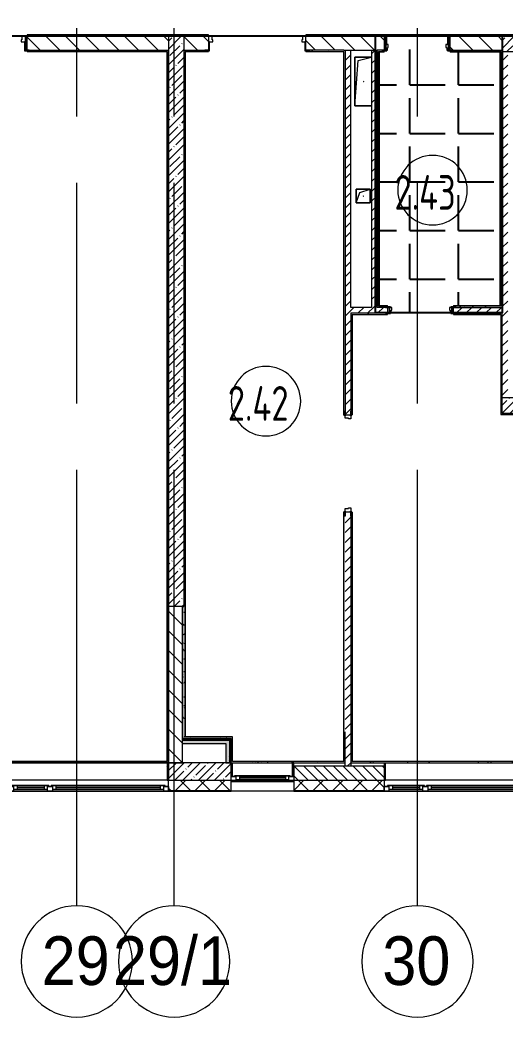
# Model space of a CAD drawing. Header units: millimetres. Extents: x -625 to 415037, y -3642 to 102118.
# Drawn here: x 253764 to 260743, y -3507 to 10834 of the extents above; entities that cross this region are included whole.
import ezdxf

# ---------------------------------------------------------------- set-up
doc = ezdxf.new("R2010")
doc.units = ezdxf.units.MM
doc.linetypes.add('Осевая', pattern=[6350, 1270, -952.5, 3175, -952.5])
doc.layers.add('1) плитка КР3', color=160, linetype='Continuous')
for name, color, linetype, lineweight in [('A-AREA-IDEN', 7, 'Continuous', 9), ('A-DOOR-FRAM-2', 7, 'Continuous', 5), ('A-GENM', 7, 'Continuous', 9), ('A-GLAZ', 7, 'Continuous', 9), ('A-GLAZ-1', 7, 'Continuous', 5), ('A-WALL', 7, 'Continuous', 5), ('I-WALL', 7, 'Continuous', 5), ('S-COLS-1', 7, 'Continuous', 5), ('Оси', 7, 'Continuous', 9), ('Оси-1', 7, 'Continuous', 20), ('Оси-2', 7, 'Осевая', 9)]:
    doc.layers.add(name, color=color, linetype=linetype, lineweight=lineweight)
doc.layers.add('A-AREA-PATT-2', color=7, linetype='Continuous', lineweight=5, true_color=0xcde0ef, transparency=1)
for name, color, linetype, lineweight, true_color in [('A-DOOR-1', 7, 'Continuous', 5, 0xc0c0c0), ('A-DOOR-FRAM-1', 7, 'Continuous', 5, 0xc0c0c0), ('A-WALL-1', 9, 'Continuous', 5, 0x808080), ('A-WALL-FNSH-1', 9, 'Continuous', 5, 0x808080)]:
    doc.layers.add(name, color=color, linetype=linetype, lineweight=lineweight, true_color=true_color)
doc.layers.get('A-DOOR-1').off()
doc.styles.add('Arial', font='arial.ttf', dxfattribs={"width": 0.9, "height": 700})
doc.styles.add('СПДС', font='ГОСТ тип А.ttf', dxfattribs={"width": 0.9})
pattern_1 = [(135, (148772.12, -0.94), (-141.42136, -141.42136), [])]
pattern_2 = [(45, (148772.12, -0.94), (-70.71068, 70.71068), [])]
pattern_3 = [(45, (148772.12, -0.94), (-114.04925, 114.04925), []), (45, (148886.17, -0.94), (-114.04925, 114.04925), [201.612, -40.322, 6.706, -33.617])]
pattern_4 = [(0, (148772.123, -0.94), (243.84, 60.96), [20.117, -162.763, 20.117, -162.763, -975.36]), (0, (148772.123, -0.94), (243.84, 60.96), [-365.76, 20.117, -345.643, 20.117, -162.763, -426.72]), (0, (148772.123, -0.94), (243.84, 60.96), [-914.4, 20.117, -101.803, 20.117, -284.683]), (120, (148863.563, 29.54), (-174.71291, 180.691634), [20.117, -162.763, 20.117, -162.763, -975.36]), (120, (148863.563, 29.54), (-174.71291, 180.691634), [-365.76, 20.117, -345.643, 20.117, -162.763, -426.72]), (120, (148863.563, 29.54), (-174.71291, 180.691634), [-914.4, 20.117, -101.803, 20.117, -284.683]), (240, (148894.043, 151.46), (-69.12709, -241.651634), [20.117, -162.763, 20.117, -162.763, -975.36]), (240, (148894.043, 151.46), (-69.12709, -241.651634), [-365.76, 20.117, -345.643, 20.117, -162.763, -426.72]), (240, (148894.043, 151.46), (-69.12709, -241.651634), [-914.4, 20.117, -101.803, 20.117, -284.683])]
pattern_5 = [(45, (148772.12, -0.94), (-212.132, 212.132), []), (135, (148772.12, -0.94), (-212.132, -212.132), [])]

# ---------------------------------------------------------------- blocks, each defined once
blk = doc.blocks.new('120_Окно_СКБ_1Ст - 120_Окно_СКБ_1Ст 900х2500_h_ с форточкой-V347-Объем проектирования 2 этажа')
at = {"layer": 'A-GLAZ'}
for p, q in [((-450, -127), (-450, -57)), ((-450, -57), (-380, -57)), ((-380, -127), (-450, -127)), ((-380, -127), (-400, -127)), ((-400, -127), (-400, -137)), ((-400, -137), (400, -137)), ((400, -137), (-400, -137)), ((-380, -57), (-380, -127)), ((380, -87), (-380, -87)), ((-380, -87), (-380, -127)), ((-330, -137), (-330, -87)), ((330, -137), (330, -87)), ((380, -127), (380, -57)), ((380, -57), (450, -57)), ((380, -127), (380, -87)), ((450, -127), (380, -127)), ((400, -127), (380, -127)), ((400, -137), (400, -127)), ((450, -57), (450, -127))]:
    blk.add_line(p, q, dxfattribs=at)
at = {"layer": 'A-GLAZ-1'}
for p, q in [((450, -57), (-450, -57)), ((-430, -127), (-400, -127)), ((-330, -107), (330, -107)), ((330, -117), (-330, -117)), ((400, -127), (430, -127))]:
    blk.add_line(p, q, dxfattribs=at)
blk = doc.blocks.new('110_Дверь_СКБ_2Ст - Д-2а_л_ Из коридора на лестницу-32216062-Объем проектирования 2 этажа')
at = {"layer": 'A-DOOR-FRAM-1'}
for p, q in [((-672, 108), (-742, 108)), ((-742, 108), (-742, 100)), ((-742, 100), (-672, 100)), ((-638, 100), (-688, 100)), ((-688, 100), (-688, 20)), ((-688, 20), (-628, 20)), ((-672, 20), (-688, 20)), ((-688, 20), (-688, -100)), ((-672, 100), (-672, 108)), ((-672, -100), (-672, 20)), ((-638, 50), (-638, 100)), ((-628, 50), (-638, 50)), ((-628, 20), (-628, 50)), ((662, 50), (652, 50)), ((652, 50), (652, 20)), ((652, 20), (712, 20)), ((662, 100), (662, 50)), ((712, 100), (662, 100)), ((768, 108), (698, 108)), ((698, 108), (698, 100)), ((698, 100), (768, 100)), ((712, 20), (698, 20)), ((698, 20), (698, -100)), ((712, 20), (712, 100)), ((712, -100), (712, 20)), ((768, 100), (768, 108)), ((-672, -100), (-742, -100)), ((-742, -100), (-742, -108)), ((-742, -108), (-672, -108)), ((-688, -100), (-672, -100)), ((-672, -108), (-672, -100)), ((698, -100), (712, -100)), ((768, -100), (698, -100)), ((698, -100), (698, -108)), ((698, -108), (768, -108)), ((768, -108), (768, -100))]:
    blk.add_line(p, q, dxfattribs=at)
blk = doc.blocks.new('110_Дверь_СКБ_1Ст_Внутренняя1 - Д-8 950x2100h_охрана-V352-Объем проектирования 2 этажа')
at = {"layer": 'A-DOOR-FRAM-2'}
h = blk.add_hatch(dxfattribs=at)
h.set_pattern_fill('FP_34', color=256, style=0, pattern_type=2)
h.set_pattern_definition([(45, (-296.384, 164.685), (-14.1421, 14.1421), []), (135, (-296.384, 164.685), (-14.1421, -14.1421), [])])
h.paths.add_polyline_path([(-438, 100), (-463, 99), (-463, -100), (-438, -100), (-438, 99)])
at = {"layer": 'A-DOOR-FRAM-1'}
for p, q in [((-423, 108), (-493, 108)), ((-493, 108), (-493, 100)), ((-493, 100), (-423, 100)), ((-438, 100), (-463, 100)), ((-463, 100), (-463, -100)), ((-413, 100), (-438, 100)), ((-438, 100), (-438, 20)), ((-438, -100), (-438, 100)), ((-423, 100), (-438, 100)), ((-438, 100), (-438, 99)), ((-438, 99), (-423, 99)), ((-438, 20), (-403, 20)), ((-423, 20), (-438, 20)), ((-438, 20), (-438, -100)), ((-423, 100), (-423, 108)), ((-423, 99), (-423, 100)), ((-423, -100), (-423, 20)), ((-413, 60), (-413, 100)), ((-403, 60), (-413, 60)), ((-403, 20), (-403, 60)), ((437, 60), (427, 60)), ((427, 60), (427, 20)), ((427, 20), (462, 20)), ((437, 100), (437, 60)), ((462, 100), (437, 100)), ((517, 108), (447, 108)), ((447, 108), (447, 100)), ((462, 100), (447, 100)), ((447, 100), (447, 99)), ((447, 100), (517, 100)), ((447, 99), (462, 99)), ((462, 20), (447, 20)), ((447, 20), (447, -100)), ((462, 20), (462, 100)), ((487, 100), (462, 100)), ((462, 100), (462, -100)), ((462, 99), (462, 100)), ((462, -100), (462, 20)), ((487, -100), (487, 100)), ((517, 100), (517, 108)), ((-423, -100), (-493, -100)), ((-493, -100), (-493, -108)), ((-493, -108), (-423, -108)), ((-463, -100), (-438, -100)), ((-438, -100), (-423, -100)), ((-423, -108), (-423, -100)), ((447, -100), (462, -100)), ((517, -100), (447, -100)), ((447, -100), (447, -108)), ((447, -108), (517, -108)), ((462, -100), (487, -100)), ((517, -108), (517, -100))]:
    blk.add_line(p, q, dxfattribs=at)
blk = doc.blocks.new('110_Дверь_СКБ_1Ст_Внутренняя1 - Д-8 950x2100h_охрана-V353-Объем проектирования 2 этажа')
at = {"layer": 'A-DOOR-FRAM-2'}
h = blk.add_hatch(dxfattribs=at)
h.set_pattern_fill('FP_36', color=256, style=0, pattern_type=2)
h.set_pattern_definition([(45, (-296.384, 104.685), (-14.1421, 14.1421), []), (135, (-296.384, 104.685), (-14.1421, -14.1421), [])])
h.paths.add_polyline_path([(-438, 40), (-463, 40), (-463, -40), (-438, -39), (-438, 39)])
at = {"layer": 'A-DOOR-FRAM-1'}
for p, q in [((-423, 48), (-493, 48)), ((-493, 48), (-493, 40)), ((-493, 40), (-423, 40)), ((-438, 40), (-463, 40)), ((-463, 40), (-463, -40)), ((-413, 40), (-438, 40)), ((-438, 40), (-438, -40)), ((-438, -40), (-438, 40)), ((-423, 40), (-438, 40)), ((-438, 40), (-438, 39)), ((-438, 39), (-423, 39)), ((-423, 40), (-423, 48)), ((-423, 39), (-423, 40)), ((-413, 0), (-413, 40)), ((-403, 0), (-413, 0)), ((-403, -40), (-403, 0)), ((437, 0), (427, 0)), ((427, 0), (427, -40)), ((437, 40), (437, 0)), ((462, 40), (437, 40)), ((517, 48), (447, 48)), ((447, 48), (447, 40)), ((462, 40), (447, 40)), ((447, 40), (447, 39)), ((447, 40), (517, 40)), ((447, 39), (462, 39)), ((462, -40), (462, 40)), ((487, 40), (462, 40)), ((462, 40), (462, -40)), ((462, 39), (462, 40)), ((487, -40), (487, 40)), ((517, 40), (517, 48)), ((-423, -40), (-493, -40)), ((-493, -40), (-493, -48)), ((-493, -48), (-423, -48)), ((-463, -40), (-438, -40)), ((-423, -39), (-438, -39)), ((-438, -39), (-438, -40)), ((-438, -40), (-403, -40)), ((-438, -40), (-423, -40)), ((-423, -40), (-423, -39)), ((-423, -48), (-423, -40)), ((427, -40), (462, -40)), ((462, -39), (447, -39)), ((447, -39), (447, -40)), ((447, -40), (462, -40)), ((517, -40), (447, -40)), ((447, -40), (447, -48)), ((447, -48), (517, -48)), ((462, -40), (462, -39)), ((462, -40), (487, -40)), ((517, -48), (517, -40))]:
    blk.add_line(p, q, dxfattribs=at)
blk = doc.blocks.new('110_Дверь_СКБ_2Ст - Д-6_л__ ДОО_Дв_1450x2100h_Дверь из раздевальной в коридор-25835678-Объем проектирования 2 этажа')
at = {"layer": 'A-DOOR-FRAM-2'}
h = blk.add_hatch(dxfattribs=at)
h.set_pattern_fill('FP_40', color=256, style=0, pattern_type=2)
h.set_pattern_definition([(45, (-546.384, 164.685), (-14.1421, 14.1421), []), (135, (-546.384, 164.685), (-14.1421, -14.1421), [])])
h.paths.add_polyline_path([(-688, 86), (-688, 100), (-713, 100), (-713, -100), (-688, -100), (-688, -47)])
at = {"layer": 'A-DOOR-FRAM-1'}
for p, q in [((-672, 108), (-742, 108)), ((-742, 108), (-742, 100)), ((-742, 100), (-672, 100)), ((-688, 100), (-713, 100)), ((-713, 100), (-713, -100)), ((-638, 100), (-688, 100)), ((-688, 100), (-688, 20)), ((-688, 20), (-628, 20)), ((-688, -100), (-688, 100)), ((-672, 20), (-688, 20)), ((-688, 20), (-688, -100)), ((-672, 100), (-672, 108)), ((-672, -100), (-672, 20)), ((-638, 50), (-638, 100)), ((-628, 50), (-638, 50)), ((-628, 20), (-628, 50)), ((662, 50), (652, 50)), ((652, 50), (652, 20)), ((652, 20), (712, 20)), ((662, 100), (662, 50)), ((712, 100), (662, 100)), ((768, 108), (698, 108)), ((698, 108), (698, 100)), ((698, 100), (768, 100)), ((712, 20), (698, 20)), ((698, 20), (698, -100)), ((712, 20), (712, 100)), ((738, 100), (712, 100)), ((712, 100), (712, -100)), ((712, -100), (712, 20)), ((738, -100), (738, 100)), ((768, 100), (768, 108)), ((-672, -100), (-742, -100)), ((-742, -100), (-742, -108)), ((-742, -108), (-672, -108)), ((-713, -100), (-688, -100)), ((-688, -100), (-672, -100)), ((-672, -108), (-672, -100)), ((698, -100), (712, -100)), ((768, -100), (698, -100)), ((698, -100), (698, -108)), ((698, -108), (768, -108)), ((712, -100), (738, -100)), ((768, -108), (768, -100))]:
    blk.add_line(p, q, dxfattribs=at)
blk = doc.blocks.new('GM_Отверстие прямоугольное _в плите_ - Отверстие-21985682-Объем проектирования 2 этажа')
at = {"layer": 'A-GENM'}
for p, q in [((-125, -350), (-125, 350)), ((-125, 350), (115, 350)), ((115, 350), (-125, 350)), ((-125, 350), (-125, -350)), ((-125, -350), (-75, 300)), ((-75, 300), (115, 348)), ((115, -350), (-125, -350)), ((-125, -350), (115, -350))]:
    blk.add_line(p, q, dxfattribs=at)
for start, end in [(360, 180), (180, 360)]:
    blk.add_arc((0, 0), 2.5, start, end, dxfattribs=at)
blk = doc.blocks.new('GM_Отверстие прямоугольное _в плите_ - Отверстие-21604341-Объем проектирования 2 этажа')
at = {"layer": 'A-GENM'}
for p, q in [((-100, -100), (-100, 100)), ((-100, 100), (100, 100)), ((100, 100), (-100, 100)), ((-100, 100), (-100, -100)), ((-100, -100), (-50, 50)), ((-50, 50), (100, 100)), ((100, 100), (100, -100)), ((100, -100), (100, 100)), ((100, -100), (-100, -100)), ((-100, -100), (100, -100))]:
    blk.add_line(p, q, dxfattribs=at)
for start, end in [(360, 180), (180, 360)]:
    blk.add_arc((0, 0), 2.5, start, end, dxfattribs=at)
blk = doc.blocks.new('120_Окно_СКБ_2Ст_Фрамуга сверху - 120_Окно_СКБ_2Ст_2300х2500_h_ ДОО-22877051-Объем проектирования 2 этажа')
at = {"layer": 'A-GLAZ'}
for p, q in [((-1150, 13), (-1150, 83)), ((-1150, 83), (-1080, 83)), ((-1080, 13), (-1150, 13)), ((-1080, 13), (-1100, 13)), ((-1100, 13), (-1100, 3)), ((-1100, 3), (540, 3)), ((540, 3), (-1100, 3)), ((-1080, 83), (-1080, 13)), ((520, 53), (-1080, 53)), ((-1080, 53), (-1080, 13)), ((-1030, 3), (-1030, 53)), ((470, 3), (470, 53)), ((520, 13), (520, 83)), ((520, 83), (590, 83)), ((520, 13), (520, 53)), ((590, 13), (520, 13)), ((540, 13), (520, 13)), ((540, 3), (540, 13)), ((590, 13), (570, 13)), ((570, 13), (570, 3)), ((570, 3), (1100, 3)), ((1100, 3), (570, 3)), ((590, 83), (590, 13)), ((1080, 53), (590, 53)), ((590, 53), (590, 13)), ((640, 3), (640, 53)), ((1030, 3), (1030, 53)), ((1080, 13), (1080, 83)), ((1080, 83), (1150, 83)), ((1080, 13), (1080, 53)), ((1150, 13), (1080, 13)), ((1100, 13), (1080, 13)), ((1100, 3), (1100, 13)), ((1150, 83), (1150, 13))]:
    blk.add_line(p, q, dxfattribs=at)
at = {"layer": 'A-GLAZ-1'}
for p, q in [((1150, 83), (-1150, 83)), ((-1150, 13), (-1100, 13)), ((-1080, 83), (1080, 83)), ((-1030, 33), (470, 33)), ((470, 23), (-1030, 23)), ((540, 13), (570, 13)), ((540, 13), (570, 13)), ((640, 33), (1030, 33)), ((1030, 23), (640, 23)), ((1100, 13), (1150, 13))]:
    blk.add_line(p, q, dxfattribs=at)
blk = doc.blocks.new('110_Дверь_СКБ_2Ст - Д-5_п_ Из игровой в коридор-32351726-Объем проектирования 2 этажа')
at = {"layer": 'A-DOOR-FRAM-1'}
for p, q in [((-742, 48), (-672, 48)), ((-742, 40), (-742, 48)), ((-672, 40), (-742, 40)), ((-688, 40), (-628, 40)), ((-688, -40), (-688, 40)), ((-688, 40), (-672, 40)), ((-688, 39), (-688, 40)), ((-672, 39), (-688, 39)), ((-672, 48), (-672, 40)), ((-672, 40), (-672, 39)), ((-638, 10), (-638, -40)), ((-628, 10), (-638, 10)), ((-628, 40), (-628, 10)), ((652, 40), (712, 40)), ((652, 10), (652, 40)), ((662, 10), (652, 10)), ((662, -40), (662, 10)), ((698, 40), (698, 48)), ((698, 48), (768, 48)), ((698, 39), (698, 40)), ((698, 40), (712, 40)), ((768, 40), (698, 40)), ((712, 39), (698, 39)), ((712, 40), (712, -40)), ((712, 40), (712, 39)), ((768, 48), (768, 40)), ((-742, -40), (-672, -40)), ((-742, -48), (-742, -40)), ((-672, -48), (-742, -48)), ((-638, -40), (-688, -40)), ((-672, -40), (-672, -48)), ((712, -40), (662, -40)), ((698, -48), (698, -40)), ((698, -40), (768, -40)), ((768, -48), (698, -48)), ((768, -40), (768, -48))]:
    blk.add_line(p, q, dxfattribs=at)
blk = doc.blocks.new('Ось сетки - D8-29747960-Объем проектирования 2 этажа')
at = {"layer": 'Оси-1'}
for start, end in [(360, 180), (180, 360)]:
    blk.add_arc((0, 0), 4, start, end, dxfattribs=at)
blk = doc.blocks.new('Марка_Помещения - Номер-25198446-Объем проектирования 2 этажа')
at = {"layer": 'A-AREA-IDEN'}
for start, end in [(360, 180), (180, 360)]:
    blk.add_arc((0, 0), 2.5, start, end, dxfattribs=at)

msp = doc.modelspace()

# ---------------------------------------------------------------- hatches: boundary and pattern name
at = {"layer": '1) плитка КР3'}
h = msp.add_hatch(dxfattribs=at)
h.set_pattern_fill('ANGLE', color=256, scale=100)
h.set_pattern_definition([(0, (241211.1, 10599.06), (0, 698.5), [508, -190.5]), (90, (241211.1, 10599.06), (-698.5, 4e-14), [508, -190.5])])
h.paths.add_polyline_path([(259902, 10439), (259892, 10439), (259892, 10479), (259912, 10479), (259912, 10599), (259042, 10599), (259042, 10479), (259062, 10479), (259062, 10439), (259050, 10391), (259002, 10391), (259002, 10370), (258931, 10370), (258931, 6728), (259052, 6728), (259107, 6699), (259112, 6699), (259112, 6659), (259102, 6619), (259952, 6619), (259952, 6659), (259942, 6659), (259942, 6699), (259962, 6699), (259962, 6707), (260002, 6707), (260002, 6728), (260673, 6728), (260673, 10370), (259952, 10370), (259895, 10400), (259902, 10400)])
at = {"layer": 'A-AREA-PATT-2'}
h = msp.add_hatch(color=256, dxfattribs=at)
h.paths.add_polyline_path([(258927, 6724), (259052, 6724), (259052, 6728), (258931, 6728), (258931, 10370), (259002, 10370), (259001, 10375), (258927, 10375), (258927, 6725)])
h.paths.add_polyline_path([(260678, 6724), (260678, 10375), (259952, 10375), (259953, 10370), (260673, 10370), (260673, 6728), (260002, 6728), (260002, 6724), (260673, 6724)])
at = {"layer": 'A-WALL'}
h = msp.add_hatch(dxfattribs=at)
h.set_pattern_fill('FP_2', color=256, style=0, pattern_type=2)
h.set_pattern_definition([(135, (148772.12, -0.94), (-70.71068, -70.71068), [])])
h.paths.add_polyline_path([(249602, -101), (250502, -101), (250502, 99), (249602, 99), (249602, 56)])
h.paths.add_polyline_path([(240702, -101), (241502, -101), (241502, 99), (240702, 99), (240702, -49)])
h.paths.add_polyline_path([(258522, -101), (259002, -101), (259002, 99), (257702, 99), (257702, -101), (258442, -101)])
h.paths.add_polyline_path([(252958, -101), (253602, -101), (253602, 99), (252552, 99), (252552, -101)])
h.paths.add_polyline_path([(271602, -101), (271602, 99), (270802, 99), (270802, -101), (271026, -101)])
h.paths.add_polyline_path([(243552, -101), (243552, 99), (243302, 99), (243302, -101)])
h.paths.add_polyline_path([(244452, -101), (247802, -101), (247802, 99), (244452, 99), (244452, 63)])
h.paths.add_polyline_path([(267602, -101), (268102, -101), (268102, 99), (267602, 99), (267602, -2)])
h.paths.add_polyline_path([(251652, -101), (251652, 99), (251402, 99), (251402, -101), (251512, -101)])
h.paths.add_polyline_path([(264402, -101), (264402, 99), (263352, 99), (263352, -101), (263799, -101)])
h.paths.add_polyline_path([(262202, -101), (262452, -101), (262452, 99), (262202, 99), (262202, -85)])
h = msp.add_hatch(dxfattribs=at)
h.set_pattern_fill('FP_24', color=256, style=0, pattern_type=2)
h.set_pattern_definition([(45, (148772.12, -0.94), (-141.42136, 141.42136), []), (135, (148772.12, -0.94), (-141.42136, -141.42136), [])])
h.paths.add_polyline_path([(273849, -251), (273852, -251), (273852, -101), (272502, -101), (272502, -251), (273704, -251)])
h.paths.add_polyline_path([(269902, -251), (269902, -101), (269002, -101), (269002, -251), (269782, -251)])
h.paths.add_polyline_path([(270802, -251), (271602, -251), (271602, -101), (270802, -101)])
h.paths.add_polyline_path([(268102, -251), (268102, -101), (266702, -101), (266702, -251), (267930, -251)])
h.paths.add_polyline_path([(262202, -251), (262452, -251), (262452, -101), (261302, -101), (261302, -251), (261631, -251)])
h.paths.add_polyline_path([(263352, -251), (264402, -251), (264402, -101), (263352, -101)])
h.paths.add_polyline_path([(256572, -251), (256802, -251), (256802, -101), (255902, -101), (255902, -251)])
h.paths.add_polyline_path([(257702, -251), (259002, -251), (259002, -101), (257702, -101)])
h.paths.add_polyline_path([(253602, -251), (253602, -101), (252552, -101), (252552, -251), (252958, -251)])
h.paths.add_polyline_path([(251652, -251), (251652, -101), (249602, -101), (249602, -251), (251512, -251)])
h.paths.add_polyline_path([(248622, -251), (248702, -251), (248702, -101), (244452, -101), (244452, -251), (247899, -251)])
h.paths.add_polyline_path([(242840, -251), (243552, -251), (243552, -101), (242402, -101), (242402, -251)])
h.paths.add_polyline_path([(241502, -251), (241502, -101), (240702, -101), (240702, -251), (241394, -251)])
h.paths.add_polyline_path([(239802, -251), (239802, -101), (237982, -101), (237982, -251), (239226, -251)])
at = {"layer": 'I-WALL'}
h = msp.add_hatch(dxfattribs=at)
h.set_pattern_fill('FP_191', color=256, style=0, pattern_type=2)
h.set_pattern_definition(pattern_4)
h.paths.add_polyline_path([(259982, 10599), (269962, 10599), (269960, 10619), (259952, 10619), (259952, 10607), (259982, 10607)])
h.paths.add_polyline_path([(249581, 10599), (252387, 10599), (252387, 10607), (252417, 10607), (252417, 10619), (249602, 10619)])
h.paths.add_polyline_path([(249581, 10599), (249601, 10619), (249581, 10619)])
h.paths.add_polyline_path([(255902, 10599), (256422, 10599), (256422, 10607), (256477, 10607), (256477, 10619), (253867, 10619), (253867, 10607), (253897, 10607), (253897, 10599), (255882, 10599)])
h.paths.add_polyline_path([(258972, 10599), (258972, 10607), (259002, 10607), (259002, 10619), (257877, 10619), (257877, 10607), (257932, 10607), (257932, 10599), (258822, 10599)])
h = msp.add_hatch(dxfattribs=at)
h.set_pattern_fill('FP_23', color=256, style=0, pattern_type=2)
h.set_pattern_definition(pattern_1)
h.paths.add_polyline_path([(252235, 10399), (252417, 10399), (252417, 10599), (250382, 10599), (250382, 10399), (250790, 10399)])
h.paths.add_polyline_path([(253867, 10399), (255902, 10399), (255902, 10599), (253867, 10599)])
h = msp.add_hatch(dxfattribs=at)
h.set_pattern_fill('FP_1', color=256, style=0, pattern_type=2)
h.set_pattern_definition(pattern_3)
h.paths.add_polyline_path([(255902, 2399), (256122, 2401), (256122, 10599), (255902, 10599), (255902, 2614)])
h = msp.add_hatch(dxfattribs=at)
h.set_pattern_fill('FP_23', color=256, style=0, pattern_type=2)
h.set_pattern_definition(pattern_1)
h.paths.add_polyline_path([(269942, 10399), (269982, 10399), (269982, 10599), (268102, 10599), (268102, 10399), (269581, 10399)])
h.paths.add_polyline_path([(260458, 10399), (260702, 10399), (260702, 10599), (259952, 10599), (259952, 10399), (260451, 10399)])
h.paths.add_polyline_path([(258822, 10399), (259002, 10399), (259002, 10599), (257877, 10599), (257877, 10399), (258740, 10399)])
h.paths.add_polyline_path([(256122, 10399), (256477, 10399), (256477, 10599), (256122, 10599)])
h = msp.add_hatch(dxfattribs=at)
h.set_pattern_fill('FP_1', color=256, style=0, pattern_type=2)
h.set_pattern_definition(pattern_3)
h.paths.add_polyline_path([(261631, 10379), (268102, 10379), (268102, 10599), (260702, 10599), (260702, 10379), (261498, 10379)])
h = msp.add_hatch(dxfattribs=at)
h.set_pattern_fill('FP_191', color=256, style=0, pattern_type=2)
h.set_pattern_definition(pattern_4)
h.paths.add_polyline_path([(255880, 10379), (255882, 10379), (255882, 10399), (253897, 10399), (253897, 10391), (253867, 10391), (253867, 10379), (255867, 10379)])
h.paths.add_polyline_path([(250382, 10379), (252417, 10379), (252415, 10391), (252387, 10391), (252387, 10399), (250382, 10399)])
h = msp.add_hatch(dxfattribs=at)
h.set_pattern_fill('FP_191', color=256, style=0, pattern_type=2)
h.set_pattern_definition(pattern_4)
h.paths.add_polyline_path([(255882, 149), (255902, 149), (255902, 10399), (255882, 10378), (255882, 520)])
h.paths.add_polyline_path([(255882, 10379), (255902, 10399), (255882, 10399), (255882, 10391)])
h = msp.add_hatch(dxfattribs=at)
h.set_pattern_fill('FP_191', color=256, style=0, pattern_type=2)
h.set_pattern_definition(pattern_4)
h.paths.add_polyline_path([(256452, 10379), (256477, 10379), (256477, 10391), (256422, 10391), (256422, 10399), (256122, 10399), (256122, 10379), (256422, 10379)])
h.paths.add_polyline_path([(258017, 10379), (258422, 10379), (258422, 10399), (257932, 10399), (257932, 10391), (257877, 10391), (257877, 10379), (257902, 10379)])
h = msp.add_hatch(dxfattribs=at)
h.set_pattern_fill('FP_191', color=256, style=0, pattern_type=2)
h.set_pattern_definition(pattern_4)
h.paths.add_polyline_path([(256134, 2399), (256142, 2399), (256142, 10378), (256122, 10379), (256124, 2399), (256134, 2399)])
h = msp.add_hatch(dxfattribs=at)
h.set_pattern_fill('FP_191', color=256, style=0, pattern_type=2)
h.set_pattern_definition(pattern_4)
h.paths.add_polyline_path([(258442, 149), (258440, 3699), (258434, 3699), (258434, 3754), (258422, 3754), (258422, 170)])
h.paths.add_polyline_path([(258442, 149), (258422, 168), (258422, 149)])
h.paths.add_polyline_path([(258434, 5154), (258434, 5209), (258442, 5209), (258442, 10399), (258422, 10378), (258422, 5154)])
h.paths.add_polyline_path([(258422, 10379), (258442, 10399), (258422, 10399)])
h = msp.add_hatch(dxfattribs=at)
h.set_pattern_fill('FP_22', color=256, style=0, pattern_type=2)
h.set_pattern_definition(pattern_2)
h.paths.add_polyline_path([(258522, 99), (258522, 3754), (258442, 3754), (258442, 99)])
h.paths.add_polyline_path([(258522, 5154), (258522, 10399), (258442, 10399), (258442, 5154), (258492, 5154)])
h = msp.add_hatch(dxfattribs=at)
h.set_pattern_fill('FP_22', color=256, style=0, pattern_type=2)
h.set_pattern_definition(pattern_2)
h.paths.add_polyline_path([(258822, 6699), (258902, 6699), (258902, 10399), (258822, 10399), (258822, 6747)])
h = msp.add_hatch(dxfattribs=at)
h.set_pattern_fill('FP_191', color=256, style=0, pattern_type=2)
h.set_pattern_definition(pattern_4)
h.paths.add_polyline_path([(259952, 10379), (260702, 10379), (260702, 10399), (259982, 10398), (259982, 10391), (259952, 10391)])
h.paths.add_polyline_path([(259002, 10379), (259002, 10379), (259002, 10391), (258972, 10393), (258972, 10399), (258902, 10399), (258902, 10379), (258972, 10379)])
h = msp.add_hatch(dxfattribs=at)
h.set_pattern_fill('FP_191', color=256, style=0, pattern_type=2)
h.set_pattern_definition(pattern_4)
h.paths.add_polyline_path([(258902, 6719), (258922, 6719), (258922, 10379), (258902, 10378), (258902, 6747)])
h = msp.add_hatch(dxfattribs=at)
h.set_pattern_fill('FP_191', color=256, style=0, pattern_type=2)
h.set_pattern_definition(pattern_4)
h.paths.add_polyline_path([(260702, 6699), (260702, 10379), (260682, 10379), (260682, 6699)])
h = msp.add_hatch(dxfattribs=at)
h.set_pattern_fill('FP_22', color=256, style=0, pattern_type=2)
h.set_pattern_definition(pattern_2)
h.paths.add_polyline_path([(260782, 5399), (260782, 10379), (260702, 10379), (260702, 5399)])
h = msp.add_hatch(dxfattribs=at)
h.set_pattern_fill('FP_22', color=256, style=0, pattern_type=2)
h.set_pattern_definition(pattern_2)
h.paths.add_polyline_path([(260697, 6619), (260702, 6619), (260702, 6699), (260002, 6699), (260002, 6619), (260682, 6619)])
h.paths.add_polyline_path([(258822, 6619), (259052, 6619), (259052, 6699), (258522, 6699), (258524, 6619), (258740, 6619)])
h = msp.add_hatch(dxfattribs=at)
h.set_pattern_fill('FP_191', color=256, style=0, pattern_type=2)
h.set_pattern_definition(pattern_4)
h.paths.add_polyline_path([(260702, 6619), (260682, 6599), (260702, 6599)])
h.paths.add_polyline_path([(260681, 6599), (260702, 6619), (260032, 6618), (260032, 6611), (260002, 6611), (260002, 6599), (260672, 6599)])
h.paths.add_polyline_path([(259002, 6599), (259052, 6599), (259052, 6611), (259022, 6611), (259022, 6619), (258522, 6619), (258524, 6599), (258902, 6599)])
h = msp.add_hatch(dxfattribs=at)
h.set_pattern_fill('FP_191', color=256, style=0, pattern_type=2)
h.set_pattern_definition(pattern_4)
h.paths.add_polyline_path([(258522, 149), (258542, 149), (258542, 169)])
h.paths.add_polyline_path([(258522, 149), (258542, 170), (258542, 3754), (258530, 3754), (258530, 3699), (258522, 3699), (258522, 520)])
h.paths.add_polyline_path([(258542, 5154), (258542, 6598), (258522, 6599), (258524, 5209), (258530, 5209), (258530, 5154)])
h = msp.add_hatch(dxfattribs=at)
h.set_pattern_fill('FP_191', color=256, style=0, pattern_type=2)
h.set_pattern_definition(pattern_4)
h.paths.add_polyline_path([(258931, 6699), (259022, 6699), (259022, 6707), (259052, 6707), (259052, 6719), (258902, 6719), (258902, 6699), (258922, 6699)])
h.paths.add_polyline_path([(260032, 6699), (260682, 6699), (260682, 6719), (260002, 6719), (260004, 6707), (260032, 6707), (260032, 6700)])
h = msp.add_hatch(dxfattribs=at)
h.set_pattern_fill('FP_191', color=256, style=0, pattern_type=2)
h.set_pattern_definition(pattern_4)
h.paths.add_polyline_path([(260702, 5179), (260702, 6599), (260682, 6599), (260682, 5179)])
h = msp.add_hatch(dxfattribs=at)
h.set_pattern_fill('FP_1', color=256, style=0, pattern_type=2)
h.set_pattern_definition(pattern_3)
h.paths.add_polyline_path([(268102, 5179), (268102, 5399), (267202, 5399), (267202, 5179), (268062, 5179)])
h.paths.add_polyline_path([(264412, 5179), (266152, 5179), (266152, 5399), (260702, 5399), (260702, 5179), (263799, 5179)])
h = msp.add_hatch(dxfattribs=at)
h.set_pattern_fill('FP_191', color=256, style=0, pattern_type=2)
h.set_pattern_definition(pattern_4)
h.paths.add_polyline_path([(268047, 5159), (268062, 5159), (268062, 5179), (267232, 5179), (267232, 5171), (267202, 5171), (267202, 5159), (267652, 5159)])
h.paths.add_polyline_path([(262354, 5159), (266152, 5159), (266152, 5171), (266122, 5171), (266122, 5179), (260682, 5178), (260682, 5159), (260908, 5159)])
h = msp.add_hatch(dxfattribs=at)
h.set_pattern_fill('FP_23', color=256, style=0, pattern_type=2)
h.set_pattern_definition(pattern_1)
h.paths.add_polyline_path([(255902, 149), (256102, 149), (256102, 2399), (255902, 2399), (255902, 520)])
h = msp.add_hatch(dxfattribs=at)
h.set_pattern_fill('FP_191', color=256, style=0, pattern_type=2)
h.set_pattern_definition(pattern_4)
h.paths.add_polyline_path([(256142, 500), (256142, 2399), (256102, 2399), (256102, 500), (256132, 500)])
h = msp.add_hatch(dxfattribs=at)
h.set_pattern_fill('FP_192', color=256, style=0, pattern_type=2)
h.set_pattern_definition(pattern_5)
h.paths.add_polyline_path([(256790, 488), (256790, 500), (256102, 500), (256102, 488), (256777, 488)])
h = msp.add_hatch(dxfattribs=at)
h.set_pattern_fill('FP_192', color=256, style=0, pattern_type=2)
h.set_pattern_definition(pattern_5)
h.paths.add_polyline_path([(256142, 475), (256777, 475), (256777, 488), (256102, 488), (256102, 475), (256141, 475)])
for points in [[(256572, 425), (256727, 425), (256727, 475), (256102, 475), (256102, 425), (256144, 425)], [(256777, 149), (256777, 475), (256727, 475), (256727, 149)]]:
    msp.add_hatch(color=256, dxfattribs=at).paths.add_polyline_path(points)
h = msp.add_hatch(dxfattribs=at)
h.set_pattern_fill('FP_191', color=256, style=0, pattern_type=2)
h.set_pattern_definition(pattern_4)
h.paths.add_polyline_path([(256142, 500), (256802, 500), (256802, 520), (256143, 520), (256142, 506)])
h = msp.add_hatch(dxfattribs=at)
h.set_pattern_fill('FP_192', color=256, style=0, pattern_type=2)
h.set_pattern_definition(pattern_5)
h.paths.add_polyline_path([(256777, 149), (256790, 149), (256790, 488), (256777, 488), (256777, 169)])
h = msp.add_hatch(dxfattribs=at)
h.set_pattern_fill('FP_192', color=256, style=0, pattern_type=2)
h.set_pattern_definition(pattern_5)
h.paths.add_polyline_path([(256790, 149), (256802, 149), (256802, 500), (256790, 500), (256790, 169)])
h = msp.add_hatch(dxfattribs=at)
h.set_pattern_fill('FP_191', color=256, style=0, pattern_type=2)
h.set_pattern_definition(pattern_4)
h.paths.add_polyline_path([(256802, 149), (256822, 149), (256822, 520), (256802, 520), (256802, 169)])
h = msp.add_hatch(dxfattribs=at)
h.set_pattern_fill('FP_191', color=256, style=0, pattern_type=2)
h.set_pattern_definition(pattern_4)
h.paths.add_polyline_path([(252958, 149), (255881, 150), (255881, 169), (250737, 169), (250737, 149), (252597, 149)])
h = msp.add_hatch(dxfattribs=at)
h.set_pattern_fill('FP_191', color=256, style=0, pattern_type=2)
h.set_pattern_definition(pattern_4)
h.paths.add_polyline_path([(255882, -101), (255902, -101), (255902, 149), (255882, 149), (255882, 17)])
h = msp.add_hatch(dxfattribs=at)
h.set_pattern_fill('FP_191', color=256, style=0, pattern_type=2)
h.set_pattern_definition(pattern_4)
h.paths.add_polyline_path([(256802, -49), (256822, -49), (256822, 149), (256802, 149), (256802, 64)])
h = msp.add_hatch(dxfattribs=at)
h.set_pattern_fill('FP_191', color=256, style=0, pattern_type=2)
h.set_pattern_definition(pattern_4)
h.paths.add_polyline_path([(258017, 149), (258422, 149), (258422, 169), (256822, 169), (256822, 149), (257656, 149)])
h = msp.add_hatch(dxfattribs=at)
h.set_pattern_fill('FP_191', color=256, style=0, pattern_type=2)
h.set_pattern_definition(pattern_4)
h.paths.add_polyline_path([(257682, -49), (257702, -49), (257702, 149), (257682, 149), (257682, -39)])
h = msp.add_hatch(dxfattribs=at)
h.set_pattern_fill('FP_191', color=256, style=0, pattern_type=2)
h.set_pattern_definition(pattern_4)
h.paths.add_polyline_path([(261281, 149), (261302, 149), (261302, 169), (258542, 169), (258542, 149), (261269, 149)])
h = msp.add_hatch(dxfattribs=at)
h.set_pattern_fill('FP_191', color=256, style=0, pattern_type=2)
h.set_pattern_definition(pattern_4)
h.paths.add_polyline_path([(259002, -101), (259022, -99), (259022, 149), (259002, 149), (259002, 81)])
at = {"layer": 'S-COLS-1'}
h = msp.add_hatch(dxfattribs=at)
h.set_pattern_fill('FP_1', color=256, style=0, pattern_type=2)
h.set_pattern_definition(pattern_3)
h.paths.add_polyline_path([(255902, -101), (256802, -101), (256802, 149), (255902, 148), (255902, 18)])

# ---------------------------------------------------------------- linework, layer by layer
at = {"layer": '1) плитка КР3'}
for points in [[(233742, 13389), (269982, 13389), (269982, 10599), (233742, 10599)], [(258879, 10620), (260702, 10620), (260702, 6619), (258879, 6619)]]:
    msp.add_lwpolyline(points, close=True, dxfattribs=at)
at = {"layer": 'A-WALL'}
for p, q in [((269962, 10619), (259952, 10619)), ((256422, 10599), (255126, 10599)), ((256122, 10599), (256122, 2399)), ((260702, 10599), (260702, 6699)), ((253897, 10399), (255902, 10399)), ((256122, 10399), (256422, 10399)), ((256142, 10379), (256142, 2399)), ((258422, 10399), (257932, 10399)), ((258422, 5154), (258422, 10379)), ((258442, 10399), (258442, 5209)), ((258902, 6699), (258902, 10399)), ((258972, 10399), (258902, 10399)), ((259982, 10399), (260702, 10399)), ((258522, 6619), (259022, 6619)), ((258522, 6619), (258522, 5209)), ((258542, 6599), (258542, 5154)), ((259022, 6699), (258902, 6699)), ((260682, 6599), (260002, 6599)), ((260032, 6699), (260702, 6699)), ((260032, 6619), (260702, 6619)), ((260702, 5179), (260702, 6619)), ((260702, 5179), (265244, 5179)), ((258422, 169), (258422, 3754)), ((258542, 3754), (258542, 169)), ((258522, 3699), (258522, 99)), ((256102, 2399), (256122, 2399)), ((258442, 99), (258442, 593)), ((256802, 500), (256102, 500)), ((256102, 488), (256790, 488)), ((256102, 475), (256777, 475)), ((256143, 520), (256142, 520)), ((256777, 475), (256777, 149)), ((256790, 488), (256790, 149)), ((255882, -101), (259002, -101)), ((257702, -101), (259022, -101)), ((255902, -259), (253602, -259)), ((255902, -251), (256802, -251)), ((255902, -254), (256802, -254)), ((257702, -259), (256802, -259)), ((257702, -251), (259002, -251)), ((257702, -254), (259002, -254)), ((261302, -259), (259002, -259))]:
    msp.add_line(p, q, dxfattribs=at)
at = {"layer": 'A-WALL-1'}
for p, q in [((256477, 10619), (253867, 10619)), ((253867, 10619), (253867, 10607)), ((256477, 10607), (256477, 10619)), ((259002, 10619), (257877, 10619)), ((257877, 10619), (257877, 10607)), ((259002, 10607), (259002, 10619)), ((259952, 10619), (259952, 10607)), ((255902, 10599), (255902, 149)), ((258740, 10599), (258017, 10599)), ((269982, 10599), (259982, 10599)), ((253867, 10391), (253867, 10379)), ((253867, 10379), (255882, 10379)), ((255882, 149), (255882, 10379)), ((256142, 10379), (256477, 10379)), ((256477, 10379), (256477, 10391)), ((257877, 10391), (257877, 10379)), ((257877, 10379), (258422, 10379)), ((258422, 10399), (258902, 10399)), ((258522, 6699), (258522, 10399)), ((258822, 10399), (258822, 6699)), ((259002, 10379), (259002, 10391)), ((259952, 10391), (259952, 10379)), ((260702, 10379), (268022, 10379)), ((258822, 6699), (258522, 6699)), ((258542, 6599), (259052, 6599)), ((259052, 6707), (259052, 6719)), ((259052, 6599), (259052, 6611)), ((260002, 6719), (260002, 6707)), ((260002, 6611), (260002, 6599)), ((260682, 6599), (260682, 5159)), ((264432, 5399), (260702, 5399)), ((258422, 5154), (258434, 5154)), ((258530, 5154), (258542, 5154)), ((260682, 5159), (266152, 5159)), ((258434, 3754), (258422, 3754)), ((258542, 3754), (258530, 3754)), ((256102, 2399), (255902, 2399)), ((256102, 2399), (256102, 2399)), ((256102, 149), (256102, 2399)), ((256102, 2399), (256102, 500)), ((256142, 520), (256142, 2399)), ((256802, 149), (256802, 500)), ((256822, 169), (256822, 520)), ((256102, 425), (256727, 425)), ((256727, 425), (256727, 149)), ((251402, 149), (255881, 149)), ((255882, 169), (255881, 169)), ((255882, 149), (255902, 149)), ((255902, 149), (255882, 149)), ((255882, 149), (255882, -101)), ((255902, 149), (256102, 149)), ((255902, -251), (255902, 149)), ((256727, 149), (256802, 149)), ((256802, 149), (258442, 149)), ((256802, 149), (256802, -49)), ((258422, 169), (256822, 169)), ((256822, -49), (256822, 149)), ((257702, 149), (257682, 149)), ((257682, 149), (257682, -49)), ((257702, -49), (257702, 149)), ((258522, 149), (261302, 149)), ((261282, 169), (258542, 169)), ((259002, 149), (259002, -251)), ((259022, -101), (259022, 149)), ((259002, 99), (257702, 99)), ((257702, 99), (257702, -251)), ((256802, -49), (256822, -49)), ((256802, -251), (256802, -101)), ((257682, -49), (257702, -49))]:
    msp.add_line(p, q, dxfattribs=at)
at = {"layer": 'A-WALL-FNSH-1'}
for p, q in [((256477, 10620), (253867, 10620)), ((253867, 10620), (253867, 10619)), ((256477, 10619), (256477, 10620)), ((259002, 10620), (257877, 10620)), ((257877, 10620), (257877, 10619)), ((259002, 10619), (259002, 10620)), ((269961, 10620), (259952, 10620)), ((259952, 10620), (259952, 10619)), ((253867, 10379), (253867, 10378)), ((253867, 10378), (255881, 10378)), ((255881, 10378), (255881, 170)), ((256143, 10378), (256477, 10378)), ((256143, 521), (256143, 10378)), ((256477, 10378), (256477, 10379)), ((257877, 10379), (257877, 10378)), ((257877, 10378), (258421, 10378)), ((258421, 10378), (258421, 5154)), ((258543, 6598), (259052, 6598)), ((258543, 5154), (258543, 6598)), ((259052, 6598), (259052, 6599)), ((260002, 6599), (260002, 6598)), ((260002, 6598), (260681, 6598)), ((260681, 6598), (260681, 5158)), ((258421, 5154), (258422, 5154)), ((258542, 5154), (258543, 5154)), ((260681, 5158), (266152, 5158)), ((258422, 3754), (258421, 3754)), ((258421, 3754), (258421, 170)), ((258543, 3754), (258542, 3754)), ((258543, 170), (258543, 3754)), ((256142, 2399), (256142, 520)), ((256823, 521), (256143, 521)), ((256823, 170), (256823, 521)), ((250757, 169), (255881, 169)), ((255881, 170), (250758, 170)), ((255882, 149), (255881, 149)), ((255881, 149), (255881, -101)), ((258421, 170), (256823, 170)), ((256823, -49), (256823, 149)), ((257682, 149), (257681, 149)), ((257681, 149), (257681, -49)), ((261281, 170), (258543, 170)), ((259023, -101), (259023, 149)), ((255881, -101), (255882, -101)), ((256822, -49), (256823, -49)), ((257681, -49), (257682, -49)), ((259022, -101), (259023, -101)), ((255902, -251), (255902, -259)), ((255902, -259), (256802, -259)), ((256802, -259), (256802, -251)), ((257702, -251), (257702, -259)), ((257702, -259), (259002, -259)), ((259002, -259), (259002, -251))]:
    msp.add_line(p, q, dxfattribs=at)
at = {"layer": 'I-WALL'}
for p, q in [((258922, 10379), (259002, 10379)), ((258922, 6719), (258922, 10379)), ((259002, 10370), (258931, 10370)), ((258931, 10370), (258931, 6728)), ((259002, 10370), (259002, 10379)), ((259952, 10379), (260682, 10379)), ((259952, 10379), (259952, 10370)), ((260673, 10370), (259952, 10370)), ((260673, 6728), (260673, 10370)), ((260682, 10379), (260682, 6719)), ((259052, 6719), (258922, 6719)), ((258931, 6728), (259052, 6728)), ((259052, 6719), (259052, 6728)), ((260002, 6728), (260673, 6728)), ((260002, 6728), (260002, 6719)), ((260682, 6719), (260002, 6719)), ((255881, -101), (253622, -101)), ((261281, -101), (259022, -101))]:
    msp.add_line(p, q, dxfattribs=at)
at = {"layer": 'S-COLS-1'}
for p, q in [((256802, 149), (255902, 149)), ((255902, 149), (255902, -101)), ((256802, -101), (256802, 149)), ((255902, -101), (256802, -101))]:
    msp.add_line(p, q, dxfattribs=at)
at = {"layer": 'Оси'}
for p, q in [((254582, -1907), (254582, 3093)), ((255982, -1907), (255982, 3093)), ((259482, -1907), (259482, 3093))]:
    msp.add_line(p, q, dxfattribs=at)
at = {"layer": 'Оси-2'}
for p, q in [((254582, 3094), (254582, 17028)), ((254582, 3093), (254582, 17027)), ((255982, 3094), (255982, 17028)), ((255982, 3093), (255982, 17027)), ((259482, 3094), (259482, 17028)), ((259482, 3093), (259482, 17027))]:
    msp.add_line(p, q, dxfattribs=at)

# ---------------------------------------------------------------- block references
at = {"layer": 'A-AREA-IDEN', "xscale": 199.9999999999999, "yscale": 199.9999999999999, "zscale": 199.9999999999999}
for p in [(259700, 8386), (257303, 5351)]:
    msp.add_blockref('Марка_Помещения - Номер-25198446-Объем проектирования 2 этажа', p, dxfattribs=at)
at = {"layer": 'A-DOOR-1'}
for name, p in [('110_Дверь_СКБ_2Ст - Д-6_л__ ДОО_Дв_1450x2100h_Дверь из раздевальной в коридор-25835678-Объем проектирования 2 этажа', (253130, 10499)), ('110_Дверь_СКБ_2Ст - Д-2а_л_ Из коридора на лестницу-32216062-Объем проектирования 2 этажа', (257165, 10499))]:
    msp.add_blockref(name, p, dxfattribs=at)
for name, p, rotation in [('110_Дверь_СКБ_1Ст_Внутренняя1 - Д-8 950x2100h_охрана-V352-Объем проектирования 2 этажа', (259490, 10499), 180), ('110_Дверь_СКБ_1Ст_Внутренняя1 - Д-8 950x2100h_охрана-V353-Объем проектирования 2 этажа', (259540, 6659), 180), ('110_Дверь_СКБ_2Ст - Д-5_п_ Из игровой в коридор-32351726-Объем проектирования 2 этажа', (258482, 4467), 269.9999999999999)]:
    msp.add_blockref(name, p, dxfattribs=dict(at, rotation=rotation))
at = {"layer": 'A-GENM'}
for name, p in [('GM_Отверстие прямоугольное _в плите_ - Отверстие-21985682-Объем проектирования 2 этажа', (258707, 9949)), ('GM_Отверстие прямоугольное _в плите_ - Отверстие-21604341-Объем проектирования 2 этажа', (258702, 8301))]:
    msp.add_blockref(name, p, dxfattribs=at)
at = {"layer": 'A-GLAZ', "color": 3, "rotation": 180}
for name, p in [('120_Окно_СКБ_1Ст - 120_Окно_СКБ_1Ст 900х2500_h_ с форточкой-V347-Объем проектирования 2 этажа', (257252, -176)), ('120_Окно_СКБ_2Ст_Фрамуга сверху - 120_Окно_СКБ_2Ст_2300х2500_h_ ДОО-22877051-Объем проектирования 2 этажа', (254752, -176)), ('120_Окно_СКБ_2Ст_Фрамуга сверху - 120_Окно_СКБ_2Ст_2300х2500_h_ ДОО-22877051-Объем проектирования 2 этажа', (260152, -176))]:
    msp.add_blockref(name, p, dxfattribs=at)
at = {"layer": 'Оси-1', "xscale": 199.9999999999999, "yscale": 199.9999999999999, "zscale": 199.9999999999999}
for p in [(254582, -2707), (255982, -2707), (259482, -2707)]:
    msp.add_blockref('Ось сетки - D8-29747960-Объем проектирования 2 этажа', p, dxfattribs=at)

# ---------------------------------------------------------------- texts
at = {"layer": 'A-AREA-IDEN', "char_height": 500, "width": 1370.89, "attachment_point": 1, "style": 'СПДС'}
for s, insert in [('2.43', (259151, 8603)), ('2.42', (256754, 5568))]:
    msp.add_mtext(s, dxfattribs=dict(at, insert=insert))
at = {"layer": 'Оси', "char_height": 700, "attachment_point": 1, "style": 'Arial'}
for s, insert, width in [('29', (254077, -2346), 1212.15), ('29/1', (255102, -2346), 2121.27), ('30', (258977, -2346), 1212.15)]:
    msp.add_mtext(s, dxfattribs=dict(at, insert=insert, width=width))

doc.saveas('drawing.dxf')
